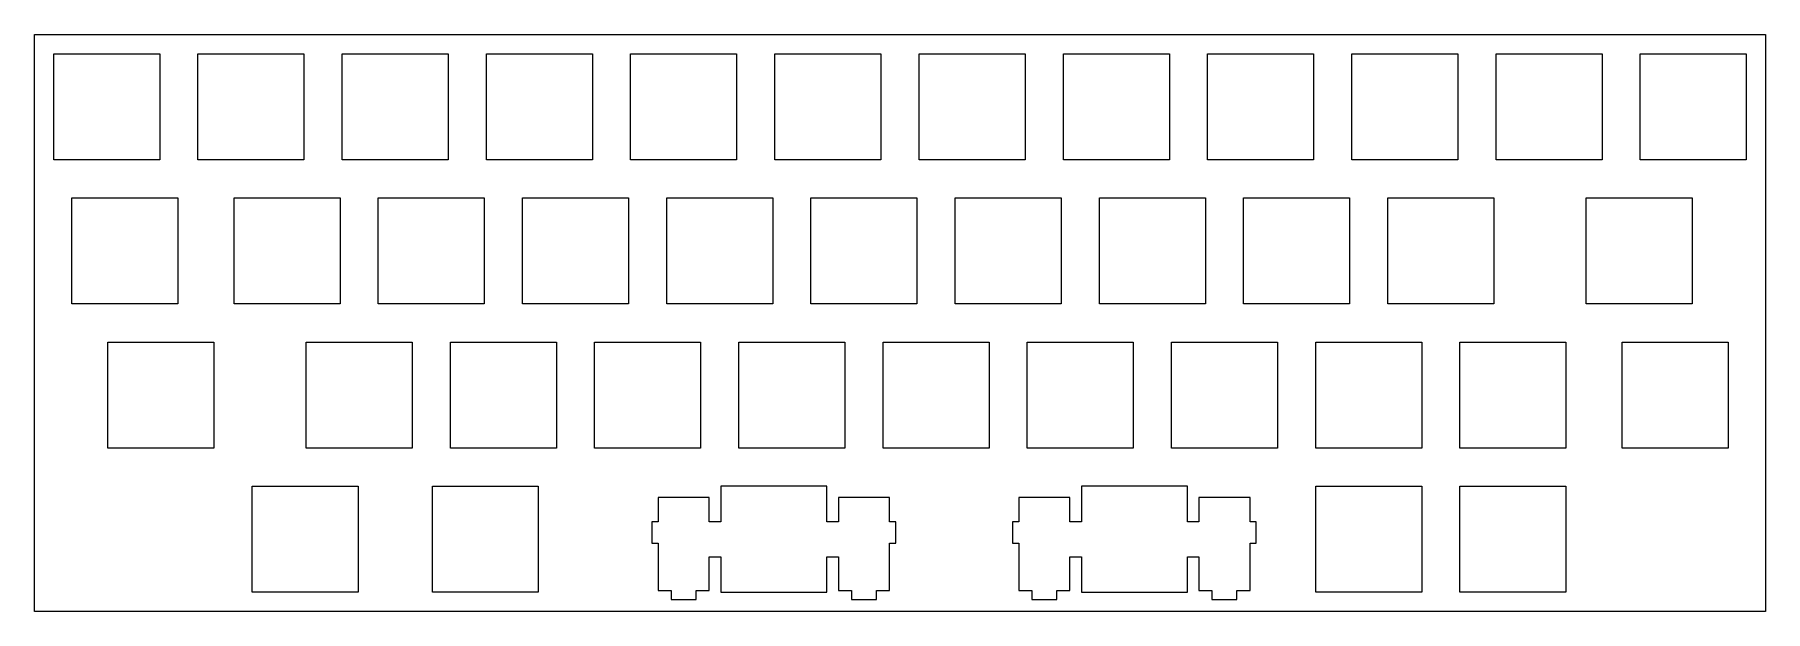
# Model space of a CAD drawing. Extents: x 0 to 229, y 0 to 76.
import ezdxf

# ---------------------------------------------------------------- set-up
doc = ezdxf.new("R2010")
doc.units = 0
doc.layers.get('0').update_dxf_attribs({"linetype": 'CONTINUOUS'})

msp = doc.modelspace()

# ---------------------------------------------------------------- linework, layer by layer
at = {"color": 0}
for p, q in [((0.09508, 76.4575), (228.695, 76.4575)), ((0.09508, 0.25769), (0.09508, 76.4575)), ((228.695, 76.4575), (228.695, 0.25769)), ((2.61965, 73.9331), (16.6192, 73.9331)), ((2.61965, 59.9338), (2.61965, 73.9331)), ((16.6192, 73.9331), (16.6192, 59.9338)), ((21.6697, 73.9331), (35.669, 73.9331)), ((21.6697, 59.9338), (21.6697, 73.9331)), ((35.669, 73.9331), (35.669, 59.9338)), ((40.7197, 73.9331), (54.719, 73.9331)), ((40.7197, 59.9338), (40.7197, 73.9331)), ((54.719, 73.9331), (54.719, 59.9338)), ((59.7697, 73.9331), (73.769, 73.9331)), ((59.7697, 59.9338), (59.7697, 73.9331)), ((73.769, 73.9331), (73.769, 59.9338)), ((78.8197, 73.9331), (92.819, 73.9331)), ((78.8197, 59.9338), (78.8197, 73.9331)), ((92.819, 73.9331), (92.819, 59.9338)), ((97.8683, 73.9331), (111.869, 73.9331)), ((97.8683, 59.9338), (97.8683, 73.9331)), ((111.869, 73.9331), (111.869, 59.9338)), ((116.918, 73.9331), (130.919, 73.9331)), ((116.918, 59.9338), (116.918, 73.9331)), ((130.919, 73.9331), (130.919, 59.9338)), ((135.97, 73.9331), (149.969, 73.9331)), ((135.97, 59.9338), (135.97, 73.9331)), ((149.969, 73.9331), (149.969, 59.9338)), ((155.02, 73.9331), (169.019, 73.9331)), ((155.02, 59.9338), (155.02, 73.9331)), ((169.019, 73.9331), (169.019, 59.9338)), ((174.07, 73.9331), (188.069, 73.9331)), ((174.07, 59.9338), (174.07, 73.9331)), ((188.069, 73.9331), (188.069, 59.9338)), ((193.12, 73.9331), (207.119, 73.9331)), ((193.12, 59.9338), (193.12, 73.9331)), ((207.119, 73.9331), (207.119, 59.9338)), ((212.17, 73.9331), (226.169, 73.9331)), ((212.17, 59.9338), (212.17, 73.9331)), ((226.169, 73.9331), (226.169, 59.9338)), ((16.6192, 59.9338), (2.61965, 59.9338)), ((35.669, 59.9338), (21.6697, 59.9338)), ((54.719, 59.9338), (40.7197, 59.9338)), ((73.769, 59.9338), (59.7697, 59.9338)), ((92.819, 59.9338), (78.8197, 59.9338)), ((111.869, 59.9338), (97.8683, 59.9338)), ((130.919, 59.9338), (116.918, 59.9338)), ((149.969, 59.9338), (135.97, 59.9338)), ((169.019, 59.9338), (155.02, 59.9338)), ((188.069, 59.9338), (174.07, 59.9338)), ((207.119, 59.9338), (193.12, 59.9338)), ((226.169, 59.9338), (212.17, 59.9338)), ((5.00091, 54.8831), (19.0004, 54.8831)), ((5.00091, 40.8838), (5.00091, 54.8831)), ((19.0004, 54.8831), (19.0004, 40.8838)), ((26.4322, 54.8831), (40.4315, 54.8831)), ((26.4322, 40.8838), (26.4322, 54.8831)), ((40.4315, 54.8831), (40.4315, 40.8838)), ((45.4822, 54.8831), (59.4815, 54.8831)), ((45.4822, 40.8838), (45.4822, 54.8831)), ((59.4815, 54.8831), (59.4815, 40.8838)), ((64.5322, 54.8831), (78.5315, 54.8831)), ((64.5322, 40.8838), (64.5322, 54.8831)), ((78.5315, 54.8831), (78.5315, 40.8838)), ((83.5822, 54.8831), (97.5815, 54.8831)), ((83.5822, 40.8838), (83.5822, 54.8831)), ((97.5815, 54.8831), (97.5815, 40.8838)), ((102.632, 54.8831), (116.632, 54.8831)), ((102.632, 40.8838), (102.632, 54.8831)), ((116.632, 54.8831), (116.632, 40.8838)), ((121.682, 54.8831), (135.682, 54.8831)), ((121.682, 40.8838), (121.682, 54.8831)), ((135.682, 54.8831), (135.682, 40.8838)), ((140.732, 54.8831), (154.732, 54.8831)), ((140.732, 40.8838), (140.732, 54.8831)), ((154.732, 54.8831), (154.732, 40.8838)), ((159.782, 54.8831), (173.782, 54.8831)), ((159.782, 40.8838), (159.782, 54.8831)), ((173.782, 54.8831), (173.782, 40.8838)), ((178.832, 54.8831), (192.832, 54.8831)), ((178.832, 40.8838), (178.832, 54.8831)), ((192.832, 54.8831), (192.832, 40.8838)), ((205.026, 54.8831), (219.025, 54.8831)), ((205.026, 40.8838), (205.026, 54.8831)), ((219.025, 54.8831), (219.025, 40.8838)), ((19.0004, 40.8838), (5.00091, 40.8838)), ((40.4315, 40.8838), (26.4322, 40.8838)), ((59.4815, 40.8838), (45.4822, 40.8838)), ((78.5315, 40.8838), (64.5322, 40.8838)), ((97.5815, 40.8838), (83.5822, 40.8838)), ((116.632, 40.8838), (102.632, 40.8838)), ((135.682, 40.8838), (121.682, 40.8838)), ((154.732, 40.8838), (140.732, 40.8838)), ((173.782, 40.8838), (159.782, 40.8838)), ((192.832, 40.8838), (178.832, 40.8838)), ((219.025, 40.8838), (205.026, 40.8838)), ((9.76203, 35.833), (23.7629, 35.833)), ((9.76203, 21.8336), (9.76203, 35.833)), ((23.7629, 35.833), (23.7629, 21.8336)), ((35.9572, 35.833), (49.9565, 35.833)), ((35.9572, 21.8336), (35.9572, 35.833)), ((49.9565, 35.833), (49.9565, 21.8336)), ((55.0072, 35.833), (69.0065, 35.833)), ((55.0072, 21.8336), (55.0072, 35.833)), ((69.0065, 35.833), (69.0065, 21.8336)), ((74.0572, 35.833), (88.0565, 35.833)), ((74.0572, 21.8336), (74.0572, 35.833)), ((88.0565, 35.833), (88.0565, 21.8336)), ((93.1072, 35.833), (107.107, 35.833)), ((93.1072, 21.8336), (93.1072, 35.833)), ((107.107, 35.833), (107.107, 21.8336)), ((112.157, 35.833), (126.157, 35.833)), ((112.157, 21.8336), (112.157, 35.833)), ((126.157, 35.833), (126.157, 21.8336)), ((131.207, 35.833), (145.207, 35.833)), ((131.207, 21.8336), (131.207, 35.833)), ((145.207, 35.833), (145.207, 21.8336)), ((150.257, 35.833), (164.257, 35.833)), ((150.257, 21.8336), (150.257, 35.833)), ((164.257, 35.833), (164.257, 21.8336)), ((169.307, 35.833), (183.307, 35.833)), ((169.307, 21.8336), (169.307, 35.833)), ((183.307, 35.833), (183.307, 21.8336)), ((188.357, 35.833), (202.357, 35.833)), ((188.357, 21.8336), (188.357, 35.833)), ((202.357, 35.833), (202.357, 21.8336)), ((209.787, 35.833), (223.788, 35.833)), ((209.787, 21.8336), (209.787, 35.833)), ((223.788, 35.833), (223.788, 21.8336)), ((23.7629, 21.8336), (9.76203, 21.8336)), ((49.9565, 21.8336), (35.9572, 21.8336)), ((69.0065, 21.8336), (55.0072, 21.8336)), ((88.0565, 21.8336), (74.0572, 21.8336)), ((107.107, 21.8336), (93.1072, 21.8336)), ((126.157, 21.8336), (112.157, 21.8336)), ((145.207, 21.8336), (131.207, 21.8336)), ((164.257, 21.8336), (150.257, 21.8336)), ((183.307, 21.8336), (169.307, 21.8336)), ((202.357, 21.8336), (188.357, 21.8336)), ((223.788, 21.8336), (209.787, 21.8336)), ((28.812, 16.7831), (42.8128, 16.7831)), ((28.812, 2.78364), (28.812, 16.7831)), ((42.8128, 16.7831), (42.8128, 2.78364)), ((52.626, 16.7831), (66.6253, 16.7831)), ((52.626, 2.78364), (52.626, 16.7831)), ((66.6253, 16.7831), (66.6253, 2.78364)), ((90.726, 16.7831), (90.726, 12.0826)), ((104.725, 16.7831), (90.726, 16.7831)), ((104.725, 12.0826), (104.725, 16.7831)), ((138.351, 16.7831), (138.351, 12.0826)), ((152.35, 16.7831), (138.351, 16.7831)), ((152.35, 12.0826), (152.35, 16.7831)), ((169.307, 16.7831), (183.307, 16.7831)), ((169.307, 2.78364), (169.307, 16.7831)), ((183.307, 16.7831), (183.307, 2.78364)), ((188.357, 16.7831), (202.357, 16.7831)), ((188.357, 2.78364), (188.357, 16.7831)), ((202.357, 16.7831), (202.357, 2.78364)), ((89.2006, 15.3128), (82.4509, 15.3128)), ((82.4509, 15.3128), (82.4509, 12.0826)), ((89.2006, 12.0826), (89.2006, 15.3128)), ((113, 15.3128), (106.251, 15.3128)), ((106.251, 15.3128), (106.251, 12.0826)), ((113, 12.0826), (113, 15.3128)), ((136.826, 15.3128), (130.076, 15.3128)), ((130.076, 15.3128), (130.076, 12.0826)), ((136.826, 12.0826), (136.826, 15.3128)), ((160.625, 15.3128), (153.876, 15.3128)), ((153.876, 15.3128), (153.876, 12.0826)), ((160.625, 12.0826), (160.625, 15.3128)), ((82.4509, 12.0826), (81.6254, 12.0826)), ((81.6254, 12.0826), (81.6254, 9.28384)), ((90.726, 12.0826), (89.2006, 12.0826)), ((106.251, 12.0826), (104.725, 12.0826)), ((113.826, 12.0826), (113, 12.0826)), ((113.826, 9.28384), (113.826, 12.0826)), ((130.076, 12.0826), (129.25, 12.0826)), ((129.25, 12.0826), (129.25, 9.28384)), ((138.351, 12.0826), (136.826, 12.0826)), ((153.876, 12.0826), (152.35, 12.0826)), ((161.451, 12.0826), (160.625, 12.0826)), ((161.451, 9.28384), (161.451, 12.0826)), ((81.6254, 9.28384), (82.4509, 9.28384)), ((82.4509, 9.28384), (82.4509, 3.01377)), ((113, 3.01377), (113, 9.28384)), ((113, 9.28384), (113.826, 9.28384)), ((129.25, 9.28384), (130.076, 9.28384)), ((130.076, 9.28384), (130.076, 3.01377)), ((160.625, 3.01377), (160.625, 9.28384)), ((160.625, 9.28384), (161.451, 9.28384)), ((89.2006, 3.01377), (89.2006, 7.48273)), ((89.2006, 7.48273), (90.726, 7.48273)), ((90.726, 7.48273), (90.726, 2.78364)), ((104.725, 2.78364), (104.725, 7.48273)), ((104.725, 7.48273), (106.251, 7.48273)), ((106.251, 7.48273), (106.251, 3.01377)), ((136.826, 3.01377), (136.826, 7.48273)), ((136.826, 7.48273), (138.351, 7.48273)), ((138.351, 7.48273), (138.351, 2.78364)), ((152.35, 2.78364), (152.35, 7.48273)), ((152.35, 7.48273), (153.876, 7.48273)), ((153.876, 7.48273), (153.876, 3.01377)), ((42.8128, 2.78364), (28.812, 2.78364)), ((66.6253, 2.78364), (52.626, 2.78364)), ((82.4509, 3.01377), (84.176, 3.01377)), ((84.176, 3.01377), (84.176, 1.8135)), ((87.4751, 1.8135), (87.4751, 3.01377)), ((87.4751, 3.01377), (89.2006, 3.01377)), ((90.726, 2.78364), (104.725, 2.78364)), ((106.251, 3.01377), (107.975, 3.01377)), ((107.975, 3.01377), (107.975, 1.8135)), ((111.275, 1.8135), (111.275, 3.01377)), ((111.275, 3.01377), (113, 3.01377)), ((130.076, 3.01377), (131.801, 3.01377)), ((131.801, 3.01377), (131.801, 1.8135)), ((135.1, 1.8135), (135.1, 3.01377)), ((135.1, 3.01377), (136.826, 3.01377)), ((138.351, 2.78364), (152.35, 2.78364)), ((153.876, 3.01377), (155.601, 3.01377)), ((155.601, 3.01377), (155.601, 1.8135)), ((158.9, 1.8135), (158.9, 3.01377)), ((158.9, 3.01377), (160.625, 3.01377)), ((183.307, 2.78364), (169.307, 2.78364)), ((202.357, 2.78364), (188.357, 2.78364)), ((228.695, 0.25769), (0.09508, 0.25769)), ((84.176, 1.8135), (87.4751, 1.8135)), ((107.975, 1.8135), (111.275, 1.8135)), ((131.801, 1.8135), (135.1, 1.8135)), ((155.601, 1.8135), (158.9, 1.8135))]:
    msp.add_line(p, q, dxfattribs=at)

doc.saveas('drawing.dxf')
